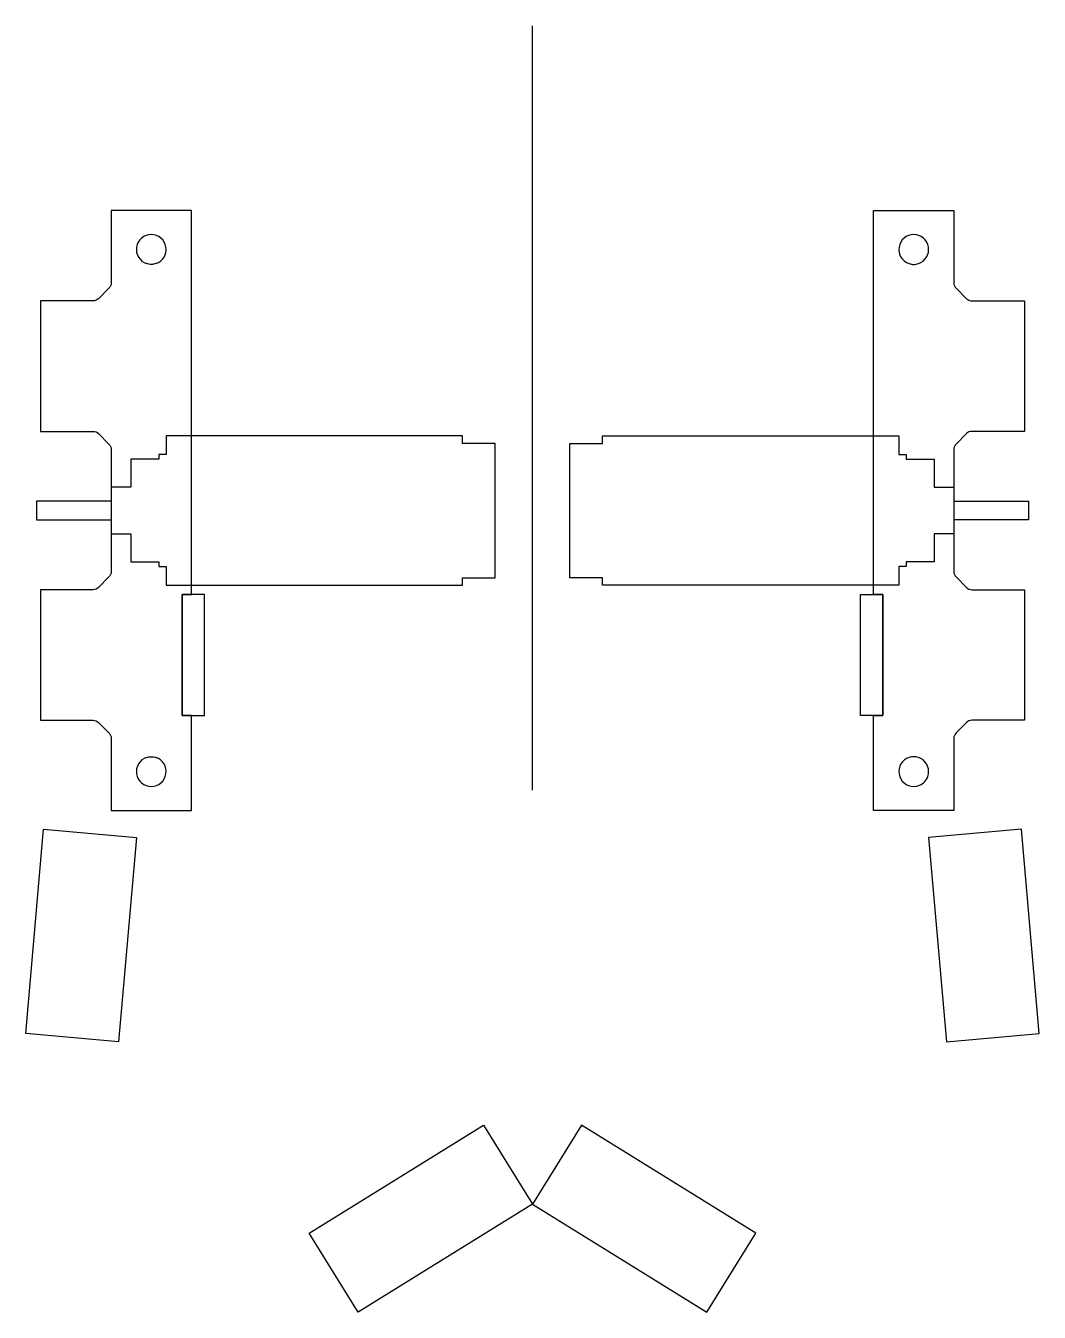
# Model space of a CAD drawing. Header units: millimetres. Extents: x -27.2 to 27.2, y -43 to 26.
import ezdxf

# ---------------------------------------------------------------- set-up
doc = ezdxf.new("R2010")
doc.units = ezdxf.units.MM
doc.layers.get('0').update_dxf_attribs({"linetype": 'CONTINUOUS'})

msp = doc.modelspace()

# ---------------------------------------------------------------- linework, layer by layer
for p, q in [((0, -15), (0, 26)), ((-27.184, -28.052), (-26.225, -17.094)), ((-26.225, -17.094), (-21.244, -17.53)), ((26.225, -17.094), (21.244, -17.53)), ((27.184, -28.052), (26.225, -17.094)), ((-21.244, -17.53), (-22.203, -28.488)), ((21.244, -17.53), (22.203, -28.488)), ((-22.203, -28.488), (-27.184, -28.052)), ((22.203, -28.488), (27.184, -28.052)), ((-11.984, -38.744), (-2.633, -32.952)), ((-2.633, -32.952), (0, -37.203)), ((2.633, -32.952), (0, -37.203)), ((11.984, -38.744), (2.633, -32.952)), ((0, -37.203), (-9.352, -42.995)), ((0, -37.203), (9.352, -42.995)), ((-9.352, -42.995), (-11.984, -38.744)), ((9.352, -42.995), (11.984, -38.744))]:
    msp.add_line(p, q)
for points in [[(-18.3, -4.494), (-18.3, -4.347), (-18.3, -3.873), (-18.3, 3.873), (-18.3, 5.18), (-18.3, 12.241), (-18.3, 13.241), (-18.3, 16.094), (-22.6, 16.094), (-22.6, 13.241), (-22.6, 12.241), (-22.6, 12.21, -0.198912), (-22.717, 11.927), (-23.283, 11.361, -0.198912), (-23.566, 11.244), (-26.4, 11.244), (-26.4, 4.244), (-23.566, 4.244, -0.198912), (-23.283, 4.127), (-22.717, 3.561, -0.198912), (-22.6, 3.279), (-22.6, -3.279, -0.198912), (-22.717, -3.561), (-23.283, -4.127, -0.198912), (-23.566, -4.244), (-26.4, -4.244), (-26.4, -11.244), (-23.566, -11.244, -0.198912), (-23.283, -11.361), (-22.717, -11.927, -0.198912), (-22.6, -12.21), (-22.6, -12.241), (-22.6, -13.241), (-22.6, -16.094), (-18.3, -16.094), (-18.3, -13.241), (-18.3, -12.241), (-18.3, -11.355), (-18.3, -10.994), (-18.8, -10.994), (-18.8, -5.18), (-18.8, -4.494)], [(18.3, -4.494), (18.3, -4.347), (18.3, -3.873), (18.3, 3.873), (18.3, 5.18), (18.3, 12.241), (18.3, 13.241), (18.3, 16.094), (22.6, 16.094), (22.6, 13.241), (22.6, 12.241), (22.6, 12.21, 0.198912), (22.717, 11.927), (23.283, 11.361, 0.198912), (23.566, 11.244), (26.4, 11.244), (26.4, 4.244), (23.566, 4.244, 0.198912), (23.283, 4.127), (22.717, 3.561, 0.198912), (22.6, 3.279), (22.6, -3.279, 0.198912), (22.717, -3.561), (23.283, -4.127, 0.198912), (23.566, -4.244), (26.4, -4.244), (26.4, -11.244), (23.566, -11.244, 0.198912), (23.283, -11.361), (22.717, -11.927, 0.198912), (22.6, -12.21), (22.6, -12.241), (22.6, -13.241), (22.6, -16.094), (18.3, -16.094), (18.3, -13.241), (18.3, -12.241), (18.3, -11.355), (18.3, -10.994), (18.8, -10.994), (18.8, -5.18), (18.8, -4.494)]]:
    msp.add_lwpolyline(points, format="xyb", close=True)
for points in [[(-2, -3.6), (-2, 3.6), (-3.75, 3.6), (-3.75, 4), (-19.65, 4), (-19.65, 3), (-20.05, 3), (-20.05, 2.75), (-21.55, 2.75), (-21.55, 1.25), (-22.6, 1.25), (-22.6, 0.5), (-26.6, 0.5), (-26.6, -0.5), (-22.6, -0.5), (-22.6, -1.25), (-21.55, -1.25), (-21.55, -2.75), (-20.05, -2.75), (-20.05, -3), (-19.65, -3), (-19.65, -4), (-3.75, -4), (-3.75, -3.6)], [(2, -3.6), (2, 3.6), (3.75, 3.6), (3.75, 4), (19.65, 4), (19.65, 3), (20.05, 3), (20.05, 2.75), (21.55, 2.75), (21.55, 1.25), (22.6, 1.25), (22.6, 0.5), (26.6, 0.5), (26.6, -0.5), (22.6, -0.5), (22.6, -1.25), (21.55, -1.25), (21.55, -2.75), (20.05, -2.75), (20.05, -3), (19.65, -3), (19.65, -4), (3.75, -4), (3.75, -3.6)], [(-17.6, -10.994), (-17.6, -4.494), (-18.8, -4.494), (-18.8, -10.994)], [(18.8, -4.494), (18.8, -10.994), (17.6, -10.994), (17.6, -4.494)]]:
    msp.add_lwpolyline(points, close=True)
for centre, start, end in [((-20.45, 14), -71.67853, 251.67853), ((20.45, 14), -71.67853, 251.67853), ((-20.45, -14), -251.67853, 71.67853), ((20.45, -14), -251.67853, 71.67853)]:
    msp.add_arc(centre, 0.8, start, end)
for points in [[(-20.199, 13.241), (-20.281, 13.213), (-20.367, 13.2), (-20.533, 13.2), (-20.619, 13.213), (-20.701, 13.241)], [(20.199, 13.241), (20.281, 13.213), (20.367, 13.2), (20.533, 13.2), (20.619, 13.213), (20.701, 13.241)], [(-20.701, -13.241), (-20.619, -13.213), (-20.533, -13.2), (-20.367, -13.2), (-20.281, -13.213), (-20.199, -13.241)], [(20.701, -13.241), (20.619, -13.213), (20.533, -13.2), (20.367, -13.2), (20.281, -13.213), (20.199, -13.241)]]:
    msp.add_open_spline(points, degree=3, knots=[0.57584589, 0.57584589, 0.57584589, 0.57584589, 0.60082549, 0.60082549, 0.62580509, 0.62580509, 0.62580509, 0.62580509])

doc.saveas('drawing.dxf')
